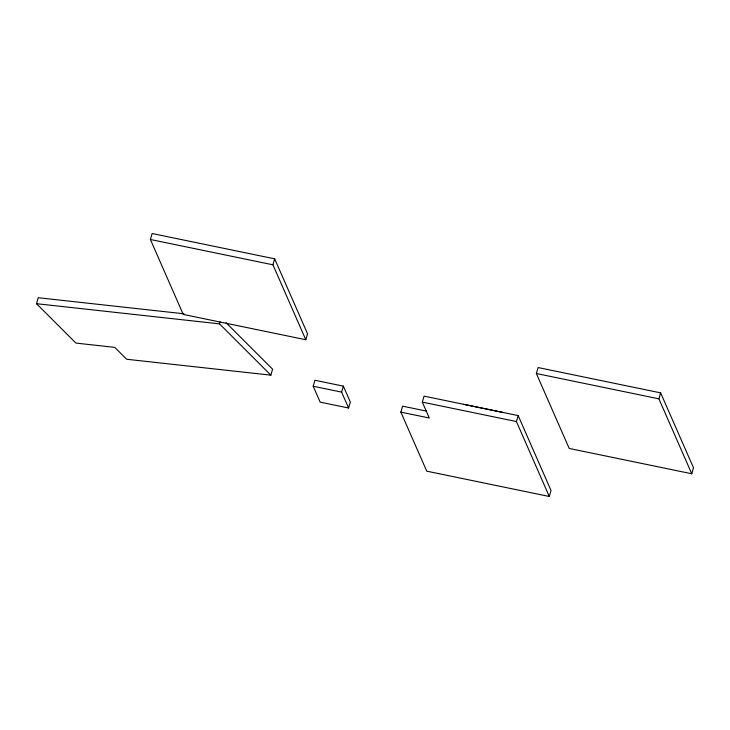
<?xml version="1.0" encoding="UTF-8"?>
<svg xmlns="http://www.w3.org/2000/svg" width="730" height="730" viewBox="0 0 730 730"><rect width="100%" height="100%" fill="white"/><g stroke="black" fill="none" stroke-linecap="round" stroke-linejoin="round"><path stroke-width="1.09" d="M226.072 322.715L272.591 369.188L270.848 375.156L126.664 359.26L114.765 347.37L75.929 343.082L36.5 303.689L38.243 297.73L183.978 313.791M150.389 239.486L152.132 233.518L274.672 258.84L307.531 333.774L305.788 339.733L183.248 314.42L150.389 239.486L272.929 264.808L305.788 339.733M270.848 375.156L219.52 323.865L220.104 321.884M272.929 264.808L274.672 258.84M313.188 386.243L314.94 380.275L343.355 386.143L350.327 402.048L348.584 408.006L320.169 402.139L313.188 386.243L341.613 392.11L348.584 408.006M341.613 392.11L343.355 386.143M400.861 412.131L429.276 417.998L422.305 402.102L424.048 396.135L518.172 415.58L551.031 490.514L549.288 496.482L426.74 471.16L400.861 412.131L402.604 406.163L426.649 411.136M549.288 496.482L516.429 421.548L518.172 415.58M536.358 373.514L538.101 367.555L660.641 392.868L693.5 467.802L691.757 473.77L569.208 448.448L536.358 373.514L658.898 398.835L691.757 473.77M658.898 398.835L660.641 392.868M36.5 303.689L219.52 323.865M463.605 404.31L503.563 412.569M422.305 402.102L516.429 421.548"/></g></svg>
